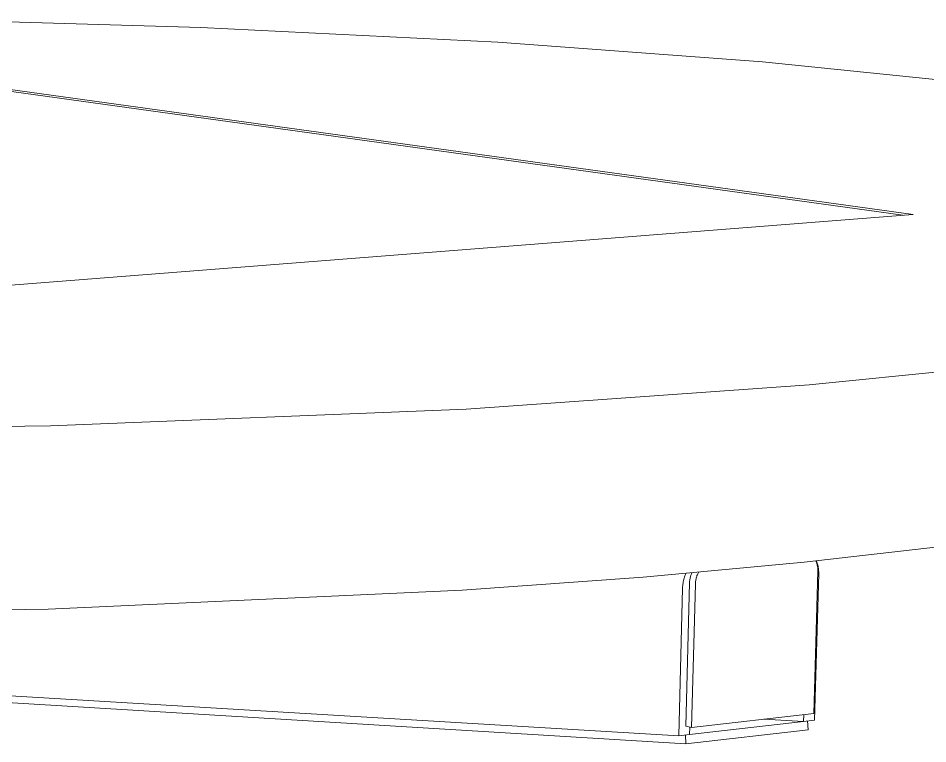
# Model space of a CAD drawing. Header units: inches. Extents: x 34 to 350, y 156 to 377.
# Drawn here: x 157.78 to 173.72, y 240.55 to 253.26 of the extents above; entities that cross this region are included whole.
import ezdxf

# ---------------------------------------------------------------- set-up
doc = ezdxf.new("R2010")
doc.units = ezdxf.units.IN
doc.header["$MEASUREMENT"] = 0
doc.layers.add('DIMS', color=7, linetype='Continuous')

# ---------------------------------------------------------------- blocks, each defined once
blk = doc.blocks.new('block 436')
at = {"layer": 'DIMS', "color": 7, "lineweight": 18, "true_color": 0xffffff}
blk.add_lwpolyline([(173.277, 249.812), (153.996, 252.487)], dxfattribs=at)
blk = doc.blocks.new('block 437')
at = {"layer": 'DIMS', "color": 7, "lineweight": 18, "true_color": 0xffffff}
blk.add_lwpolyline([(173.459, 249.826), (154.004, 252.519)], dxfattribs=at)
blk = doc.blocks.new('block 438')
at = {"layer": 'DIMS', "color": 7, "lineweight": 18, "true_color": 0xffffff}
blk.add_lwpolyline([(144.601, 247.565), (173.459, 249.826)], dxfattribs=at)
blk = doc.blocks.new('block 499')
at = {"layer": 'DIMS', "color": 7, "lineweight": 18, "true_color": 0xffffff}
blk.add_lwpolyline([(174.106, 244.025), (171.549, 243.732)], dxfattribs=at)
blk = doc.blocks.new('block 500')
at = {"layer": 'DIMS', "color": 7, "lineweight": 18, "true_color": 0xffffff}
blk.add_lwpolyline([(171.549, 243.732), (168.728, 243.473)], dxfattribs=at)
blk = doc.blocks.new('block 501')
at = {"layer": 'DIMS', "color": 7, "lineweight": 18, "true_color": 0xffffff}
blk.add_lwpolyline([(168.728, 243.473), (165.56, 243.243)], dxfattribs=at)
blk = doc.blocks.new('block 502')
at = {"layer": 'DIMS', "color": 7, "lineweight": 18, "true_color": 0xffffff}
blk.add_lwpolyline([(165.56, 243.243), (158.304, 242.91)], dxfattribs=at)
blk = doc.blocks.new('block 503')
at = {"layer": 'DIMS', "color": 7, "lineweight": 18, "true_color": 0xffffff}
blk.add_lwpolyline([(158.304, 242.91), (150.203, 242.796)], dxfattribs=at)
blk = doc.blocks.new('block 572')
at = {"layer": 'DIMS', "color": 7, "lineweight": 18, "true_color": 0xffffff}
blk.add_lwpolyline([(155.417, 253.263), (160.978, 253.101)], dxfattribs=at)
blk = doc.blocks.new('block 573')
at = {"layer": 'DIMS', "color": 7, "lineweight": 18, "true_color": 0xffffff}
blk.add_lwpolyline([(160.978, 253.101), (166.181, 252.841)], dxfattribs=at)
blk = doc.blocks.new('block 574')
at = {"layer": 'DIMS', "color": 7, "lineweight": 18, "true_color": 0xffffff}
blk.add_lwpolyline([(166.181, 252.841), (170.823, 252.498)], dxfattribs=at)
blk = doc.blocks.new('block 575')
at = {"layer": 'DIMS', "color": 7, "lineweight": 18, "true_color": 0xffffff}
blk.add_lwpolyline([(170.823, 252.498), (174.761, 252.093)], dxfattribs=at)
blk = doc.blocks.new('block 665')
at = {"layer": 'DIMS', "color": 7, "lineweight": 18, "true_color": 0xffffff}
blk.add_lwpolyline([(174.2, 247.1), (171.639, 246.843)], dxfattribs=at)
blk = doc.blocks.new('block 666')
at = {"layer": 'DIMS', "color": 7, "lineweight": 18, "true_color": 0xffffff}
blk.add_lwpolyline([(171.639, 246.843), (165.629, 246.413)], dxfattribs=at)
blk = doc.blocks.new('block 667')
at = {"layer": 'DIMS', "color": 7, "lineweight": 18, "true_color": 0xffffff}
blk.add_lwpolyline([(165.629, 246.413), (158.346, 246.121)], dxfattribs=at)
blk = doc.blocks.new('block 668')
at = {"layer": 'DIMS', "color": 7, "lineweight": 18, "true_color": 0xffffff}
blk.add_lwpolyline([(158.346, 246.121), (150.214, 246.02)], dxfattribs=at)
blk = doc.blocks.new('block 870')
at = {"layer": 'DIMS', "color": 7, "lineweight": 18, "true_color": 0xffffff}
blk.add_lwpolyline([(171.618, 240.799), (169.478, 240.553)], dxfattribs=at)
blk = doc.blocks.new('block 871')
at = {"layer": 'DIMS', "color": 7, "lineweight": 18, "true_color": 0xffffff}
blk.add_lwpolyline([(169.544, 240.716), (171.541, 240.945)], dxfattribs=at)
blk = doc.blocks.new('block 872')
at = {"layer": 'DIMS', "color": 7, "lineweight": 18, "true_color": 0xffffff}
blk.add_lwpolyline([(171.618, 240.799), (171.612, 240.953)], dxfattribs=at)
blk = doc.blocks.new('block 873')
at = {"layer": 'DIMS', "color": 7, "lineweight": 18, "true_color": 0xffffff}
blk.add_lwpolyline([(169.478, 240.553), (152.107, 241.607)], dxfattribs=at)
blk = doc.blocks.new('block 874')
at = {"layer": 'DIMS', "color": 7, "lineweight": 18, "true_color": 0xffffff}
blk.add_lwpolyline([(169.472, 240.708), (169.478, 240.553)], dxfattribs=at)
blk = doc.blocks.new('block 1116')
at = {"layer": 'DIMS', "color": 7, "lineweight": 18, "true_color": 0xffffff}
blk.add_lwpolyline([(171.541, 240.945), (171.73, 240.967)], dxfattribs=at)
blk = doc.blocks.new('block 1117')
at = {"layer": 'DIMS', "color": 7, "lineweight": 18, "true_color": 0xffffff}
blk.add_lwpolyline([(170.843, 240.984), (171.541, 240.945)], dxfattribs=at)
blk = doc.blocks.new('block 1118')
at = {"layer": 'DIMS', "color": 7, "lineweight": 18, "true_color": 0xffffff}
blk.add_lwpolyline([(169.352, 240.695), (169.544, 240.716)], dxfattribs=at)
blk = doc.blocks.new('block 1119')
at = {"layer": 'DIMS', "color": 7, "lineweight": 18, "true_color": 0xffffff}
blk.add_lwpolyline([(169.352, 240.695), (154.314, 241.591)], dxfattribs=at)
blk = doc.blocks.new('block 1127')
at = {"layer": 'DIMS', "color": 7, "lineweight": 18, "true_color": 0xffffff}
blk.add_lwpolyline([(171.73, 240.967), (171.805, 243.53)], dxfattribs=at)
blk = doc.blocks.new('block 1128')
at = {"layer": 'DIMS', "color": 7, "lineweight": 18, "true_color": 0xffffff}
blk.add_lwpolyline([(169.548, 240.847), (169.544, 240.716)], dxfattribs=at)
blk = doc.blocks.new('block 1129')
at = {"layer": 'DIMS', "color": 7, "lineweight": 18, "true_color": 0xffffff}
blk.add_lwpolyline([(171.541, 240.945), (171.545, 241.065)], dxfattribs=at)
blk = doc.blocks.new('block 1130')
at = {"layer": 'DIMS', "color": 7, "lineweight": 18, "true_color": 0xffffff}
blk.add_lwpolyline([(171.767, 243.755), (171.774, 243.737)], dxfattribs=at)
blk = doc.blocks.new('block 1131')
at = {"layer": 'DIMS', "color": 7, "lineweight": 18, "true_color": 0xffffff}
blk.add_lwpolyline([(171.774, 243.737), (171.78, 243.719)], dxfattribs=at)
blk = doc.blocks.new('block 1132')
at = {"layer": 'DIMS', "color": 7, "lineweight": 18, "true_color": 0xffffff}
blk.add_lwpolyline([(171.78, 243.719), (171.785, 243.701)], dxfattribs=at)
blk = doc.blocks.new('block 1133')
at = {"layer": 'DIMS', "color": 7, "lineweight": 18, "true_color": 0xffffff}
blk.add_lwpolyline([(171.785, 243.701), (171.79, 243.682)], dxfattribs=at)
blk = doc.blocks.new('block 1134')
at = {"layer": 'DIMS', "color": 7, "lineweight": 18, "true_color": 0xffffff}
blk.add_lwpolyline([(171.79, 243.682), (171.794, 243.663)], dxfattribs=at)
blk = doc.blocks.new('block 1135')
at = {"layer": 'DIMS', "color": 7, "lineweight": 18, "true_color": 0xffffff}
blk.add_lwpolyline([(171.794, 243.663), (171.797, 243.644)], dxfattribs=at)
blk = doc.blocks.new('block 1136')
at = {"layer": 'DIMS', "color": 7, "lineweight": 18, "true_color": 0xffffff}
blk.add_lwpolyline([(171.797, 243.644), (171.8, 243.625)], dxfattribs=at)
blk = doc.blocks.new('block 1137')
at = {"layer": 'DIMS', "color": 7, "lineweight": 18, "true_color": 0xffffff}
blk.add_lwpolyline([(171.8, 243.625), (171.802, 243.606)], dxfattribs=at)
blk = doc.blocks.new('block 1138')
at = {"layer": 'DIMS', "color": 7, "lineweight": 18, "true_color": 0xffffff}
blk.add_lwpolyline([(171.802, 243.606), (171.804, 243.587)], dxfattribs=at)
blk = doc.blocks.new('block 1139')
at = {"layer": 'DIMS', "color": 7, "lineweight": 18, "true_color": 0xffffff}
blk.add_lwpolyline([(171.804, 243.587), (171.805, 243.568)], dxfattribs=at)
blk = doc.blocks.new('block 1140')
at = {"layer": 'DIMS', "color": 7, "lineweight": 18, "true_color": 0xffffff}
blk.add_lwpolyline([(171.805, 243.568), (171.805, 243.549)], dxfattribs=at)
blk = doc.blocks.new('block 1141')
at = {"layer": 'DIMS', "color": 7, "lineweight": 18, "true_color": 0xffffff}
blk.add_lwpolyline([(171.805, 243.549), (171.805, 243.53)], dxfattribs=at)
blk = doc.blocks.new('block 1142')
at = {"layer": 'DIMS', "color": 7, "lineweight": 18, "true_color": 0xffffff}
blk.add_lwpolyline([(169.42, 243.282), (169.421, 243.304)], dxfattribs=at)
blk = doc.blocks.new('block 1143')
at = {"layer": 'DIMS', "color": 7, "lineweight": 18, "true_color": 0xffffff}
blk.add_lwpolyline([(169.421, 243.304), (169.423, 243.326)], dxfattribs=at)
blk = doc.blocks.new('block 1144')
at = {"layer": 'DIMS', "color": 7, "lineweight": 18, "true_color": 0xffffff}
blk.add_lwpolyline([(169.423, 243.326), (169.425, 243.347)], dxfattribs=at)
blk = doc.blocks.new('block 1145')
at = {"layer": 'DIMS', "color": 7, "lineweight": 18, "true_color": 0xffffff}
blk.add_lwpolyline([(169.425, 243.347), (169.428, 243.369)], dxfattribs=at)
blk = doc.blocks.new('block 1146')
at = {"layer": 'DIMS', "color": 7, "lineweight": 18, "true_color": 0xffffff}
blk.add_lwpolyline([(169.428, 243.369), (169.432, 243.39)], dxfattribs=at)
blk = doc.blocks.new('block 1147')
at = {"layer": 'DIMS', "color": 7, "lineweight": 18, "true_color": 0xffffff}
blk.add_lwpolyline([(169.432, 243.39), (169.437, 243.412)], dxfattribs=at)
blk = doc.blocks.new('block 1148')
at = {"layer": 'DIMS', "color": 7, "lineweight": 18, "true_color": 0xffffff}
blk.add_lwpolyline([(169.437, 243.412), (169.442, 243.433)], dxfattribs=at)
blk = doc.blocks.new('block 1149')
at = {"layer": 'DIMS', "color": 7, "lineweight": 18, "true_color": 0xffffff}
blk.add_lwpolyline([(169.442, 243.433), (169.448, 243.454)], dxfattribs=at)
blk = doc.blocks.new('block 1150')
at = {"layer": 'DIMS', "color": 7, "lineweight": 18, "true_color": 0xffffff}
blk.add_lwpolyline([(169.448, 243.454), (169.455, 243.475)], dxfattribs=at)
blk = doc.blocks.new('block 1151')
at = {"layer": 'DIMS', "color": 7, "lineweight": 18, "true_color": 0xffffff}
blk.add_lwpolyline([(169.455, 243.475), (169.462, 243.496)], dxfattribs=at)
blk = doc.blocks.new('block 1152')
at = {"layer": 'DIMS', "color": 7, "lineweight": 18, "true_color": 0xffffff}
blk.add_lwpolyline([(169.462, 243.496), (169.47, 243.516)], dxfattribs=at)
blk = doc.blocks.new('block 1153')
at = {"layer": 'DIMS', "color": 7, "lineweight": 18, "true_color": 0xffffff}
blk.add_lwpolyline([(169.47, 243.516), (169.479, 243.536)], dxfattribs=at)
blk = doc.blocks.new('block 1154')
at = {"layer": 'DIMS', "color": 7, "lineweight": 18, "true_color": 0xffffff}
blk.add_lwpolyline([(169.42, 243.282), (169.352, 240.695)], dxfattribs=at)
blk = doc.blocks.new('block 1214')
at = {"layer": 'DIMS', "color": 7, "lineweight": 18, "true_color": 0xffffff}
blk.add_lwpolyline([(169.644, 243.352), (169.644, 243.368)], dxfattribs=at)
blk = doc.blocks.new('block 1215')
at = {"layer": 'DIMS', "color": 7, "lineweight": 18, "true_color": 0xffffff}
blk.add_lwpolyline([(169.644, 243.368), (169.646, 243.382)], dxfattribs=at)
blk = doc.blocks.new('block 1216')
at = {"layer": 'DIMS', "color": 7, "lineweight": 18, "true_color": 0xffffff}
blk.add_lwpolyline([(169.646, 243.382), (169.648, 243.398)], dxfattribs=at)
blk = doc.blocks.new('block 1217')
at = {"layer": 'DIMS', "color": 7, "lineweight": 18, "true_color": 0xffffff}
blk.add_lwpolyline([(169.648, 243.398), (169.65, 243.413)], dxfattribs=at)
blk = doc.blocks.new('block 1218')
at = {"layer": 'DIMS', "color": 7, "lineweight": 18, "true_color": 0xffffff}
blk.add_lwpolyline([(169.65, 243.413), (169.652, 243.428)], dxfattribs=at)
blk = doc.blocks.new('block 1219')
at = {"layer": 'DIMS', "color": 7, "lineweight": 18, "true_color": 0xffffff}
blk.add_lwpolyline([(169.652, 243.428), (169.656, 243.443)], dxfattribs=at)
blk = doc.blocks.new('block 1220')
at = {"layer": 'DIMS', "color": 7, "lineweight": 18, "true_color": 0xffffff}
blk.add_lwpolyline([(169.656, 243.443), (169.659, 243.457)], dxfattribs=at)
blk = doc.blocks.new('block 1221')
at = {"layer": 'DIMS', "color": 7, "lineweight": 18, "true_color": 0xffffff}
blk.add_lwpolyline([(169.659, 243.457), (169.663, 243.472)], dxfattribs=at)
blk = doc.blocks.new('block 1222')
at = {"layer": 'DIMS', "color": 7, "lineweight": 18, "true_color": 0xffffff}
blk.add_lwpolyline([(169.663, 243.472), (169.668, 243.486)], dxfattribs=at)
blk = doc.blocks.new('block 1223')
at = {"layer": 'DIMS', "color": 7, "lineweight": 18, "true_color": 0xffffff}
blk.add_lwpolyline([(169.668, 243.486), (169.673, 243.5)], dxfattribs=at)
blk = doc.blocks.new('block 1224')
at = {"layer": 'DIMS', "color": 7, "lineweight": 18, "true_color": 0xffffff}
blk.add_lwpolyline([(169.673, 243.5), (169.679, 243.514)], dxfattribs=at)
blk = doc.blocks.new('block 1225')
at = {"layer": 'DIMS', "color": 7, "lineweight": 18, "true_color": 0xffffff}
blk.add_lwpolyline([(169.679, 243.514), (169.685, 243.528)], dxfattribs=at)
blk = doc.blocks.new('block 1226')
at = {"layer": 'DIMS', "color": 7, "lineweight": 18, "true_color": 0xffffff}
blk.add_lwpolyline([(169.685, 243.528), (169.692, 243.542)], dxfattribs=at)
blk = doc.blocks.new('block 1227')
at = {"layer": 'DIMS', "color": 7, "lineweight": 18, "true_color": 0xffffff}
blk.add_lwpolyline([(169.692, 243.542), (169.699, 243.555)], dxfattribs=at)
blk = doc.blocks.new('block 1228')
at = {"layer": 'DIMS', "color": 7, "lineweight": 18, "true_color": 0xffffff}
blk.add_lwpolyline([(169.583, 243.545), (169.577, 243.532)], dxfattribs=at)
blk = doc.blocks.new('block 1229')
at = {"layer": 'DIMS', "color": 7, "lineweight": 18, "true_color": 0xffffff}
blk.add_lwpolyline([(169.577, 243.532), (169.571, 243.517)], dxfattribs=at)
blk = doc.blocks.new('block 1230')
at = {"layer": 'DIMS', "color": 7, "lineweight": 18, "true_color": 0xffffff}
blk.add_lwpolyline([(169.571, 243.517), (169.566, 243.503)], dxfattribs=at)
blk = doc.blocks.new('block 1231')
at = {"layer": 'DIMS', "color": 7, "lineweight": 18, "true_color": 0xffffff}
blk.add_lwpolyline([(169.566, 243.503), (169.562, 243.489)], dxfattribs=at)
blk = doc.blocks.new('block 1232')
at = {"layer": 'DIMS', "color": 7, "lineweight": 18, "true_color": 0xffffff}
blk.add_lwpolyline([(169.562, 243.489), (169.557, 243.475)], dxfattribs=at)
blk = doc.blocks.new('block 1233')
at = {"layer": 'DIMS', "color": 7, "lineweight": 18, "true_color": 0xffffff}
blk.add_lwpolyline([(169.557, 243.475), (169.554, 243.46)], dxfattribs=at)
blk = doc.blocks.new('block 1234')
at = {"layer": 'DIMS', "color": 7, "lineweight": 18, "true_color": 0xffffff}
blk.add_lwpolyline([(169.554, 243.46), (169.551, 243.446)], dxfattribs=at)
blk = doc.blocks.new('block 1235')
at = {"layer": 'DIMS', "color": 7, "lineweight": 18, "true_color": 0xffffff}
blk.add_lwpolyline([(169.551, 243.446), (169.548, 243.431)], dxfattribs=at)
blk = doc.blocks.new('block 1236')
at = {"layer": 'DIMS', "color": 7, "lineweight": 18, "true_color": 0xffffff}
blk.add_lwpolyline([(169.548, 243.431), (169.546, 243.416)], dxfattribs=at)
blk = doc.blocks.new('block 1237')
at = {"layer": 'DIMS', "color": 7, "lineweight": 18, "true_color": 0xffffff}
blk.add_lwpolyline([(169.546, 243.416), (169.544, 243.402)], dxfattribs=at)
blk = doc.blocks.new('block 1238')
at = {"layer": 'DIMS', "color": 7, "lineweight": 18, "true_color": 0xffffff}
blk.add_lwpolyline([(169.544, 243.402), (169.543, 243.387)], dxfattribs=at)
blk = doc.blocks.new('block 1239')
at = {"layer": 'DIMS', "color": 7, "lineweight": 18, "true_color": 0xffffff}
blk.add_lwpolyline([(169.543, 243.387), (169.543, 243.372)], dxfattribs=at)
blk = doc.blocks.new('block 1240')
at = {"layer": 'DIMS', "color": 7, "lineweight": 18, "true_color": 0xffffff}
blk.add_lwpolyline([(171.755, 243.754), (171.76, 243.742)], dxfattribs=at)
blk = doc.blocks.new('block 1241')
at = {"layer": 'DIMS', "color": 7, "lineweight": 18, "true_color": 0xffffff}
blk.add_lwpolyline([(171.76, 243.742), (171.765, 243.729)], dxfattribs=at)
blk = doc.blocks.new('block 1242')
at = {"layer": 'DIMS', "color": 7, "lineweight": 18, "true_color": 0xffffff}
blk.add_lwpolyline([(171.765, 243.729), (171.77, 243.717)], dxfattribs=at)
blk = doc.blocks.new('block 1243')
at = {"layer": 'DIMS', "color": 7, "lineweight": 18, "true_color": 0xffffff}
blk.add_lwpolyline([(171.77, 243.717), (171.774, 243.705)], dxfattribs=at)
blk = doc.blocks.new('block 1244')
at = {"layer": 'DIMS', "color": 7, "lineweight": 18, "true_color": 0xffffff}
blk.add_lwpolyline([(171.774, 243.705), (171.777, 243.692)], dxfattribs=at)
blk = doc.blocks.new('block 1245')
at = {"layer": 'DIMS', "color": 7, "lineweight": 18, "true_color": 0xffffff}
blk.add_lwpolyline([(171.777, 243.692), (171.781, 243.679)], dxfattribs=at)
blk = doc.blocks.new('block 1246')
at = {"layer": 'DIMS', "color": 7, "lineweight": 18, "true_color": 0xffffff}
blk.add_lwpolyline([(171.781, 243.679), (171.784, 243.667)], dxfattribs=at)
blk = doc.blocks.new('block 1247')
at = {"layer": 'DIMS', "color": 7, "lineweight": 18, "true_color": 0xffffff}
blk.add_lwpolyline([(171.784, 243.667), (171.786, 243.654)], dxfattribs=at)
blk = doc.blocks.new('block 1248')
at = {"layer": 'DIMS', "color": 7, "lineweight": 18, "true_color": 0xffffff}
blk.add_lwpolyline([(171.786, 243.654), (171.788, 243.64)], dxfattribs=at)
blk = doc.blocks.new('block 1249')
at = {"layer": 'DIMS', "color": 7, "lineweight": 18, "true_color": 0xffffff}
blk.add_lwpolyline([(171.788, 243.64), (171.789, 243.628)], dxfattribs=at)
blk = doc.blocks.new('block 1250')
at = {"layer": 'DIMS', "color": 7, "lineweight": 18, "true_color": 0xffffff}
blk.add_lwpolyline([(171.789, 243.628), (171.79, 243.614)], dxfattribs=at)
blk = doc.blocks.new('block 1251')
at = {"layer": 'DIMS', "color": 7, "lineweight": 18, "true_color": 0xffffff}
blk.add_lwpolyline([(171.79, 243.614), (171.791, 243.601)], dxfattribs=at)
blk = doc.blocks.new('block 1252')
at = {"layer": 'DIMS', "color": 7, "lineweight": 18, "true_color": 0xffffff}
blk.add_lwpolyline([(171.791, 243.601), (171.791, 243.588)], dxfattribs=at)
blk = doc.blocks.new('block 1253')
at = {"layer": 'DIMS', "color": 7, "lineweight": 18, "true_color": 0xffffff}
blk.add_lwpolyline([(171.791, 243.588), (171.791, 243.575)], dxfattribs=at)
blk = doc.blocks.new('block 1254')
at = {"layer": 'DIMS', "color": 7, "lineweight": 18, "true_color": 0xffffff}
blk.add_lwpolyline([(171.791, 243.575), (171.719, 241.084)], dxfattribs=at)
blk = doc.blocks.new('block 1255')
at = {"layer": 'DIMS', "color": 7, "lineweight": 18, "true_color": 0xffffff}
blk.add_lwpolyline([(171.719, 241.084), (169.577, 240.84)], dxfattribs=at)
blk = doc.blocks.new('block 1256')
at = {"layer": 'DIMS', "color": 7, "lineweight": 18, "true_color": 0xffffff}
blk.add_lwpolyline([(169.577, 240.84), (169.644, 243.352)], dxfattribs=at)
blk = doc.blocks.new('block 1257')
at = {"layer": 'DIMS', "color": 7, "lineweight": 18, "true_color": 0xffffff}
blk.add_lwpolyline([(169.476, 240.862), (169.577, 240.84)], dxfattribs=at)
blk = doc.blocks.new('block 1258')
at = {"layer": 'DIMS', "color": 7, "lineweight": 18, "true_color": 0xffffff}
blk.add_lwpolyline([(169.543, 243.372), (169.476, 240.862)], dxfattribs=at)

msp = doc.modelspace()

# ---------------------------------------------------------------- block references
at = {"layer": 'DIMS'}
for name in ['block 572', 'block 573', 'block 574', 'block 436', 'block 437', 'block 575', 'block 438', 'block 665', 'block 666', 'block 667', 'block 668', 'block 499', 'block 500', 'block 1240', 'block 1241', 'block 1242', 'block 1130', 'block 1243', 'block 1131', 'block 1244', 'block 1245', 'block 1132', 'block 1246', 'block 1133', 'block 1134', 'block 1153', 'block 1230', 'block 1229', 'block 1228', 'block 1225', 'block 1226', 'block 1227', 'block 1254', 'block 1127', 'block 1247', 'block 1248', 'block 1249', 'block 1250', 'block 1251', 'block 1252', 'block 1253', 'block 1135', 'block 1136', 'block 1137', 'block 1138', 'block 1139', 'block 1140', 'block 1141', 'block 501', 'block 1145', 'block 1146', 'block 1147', 'block 1148', 'block 1149', 'block 1150', 'block 1151', 'block 1152', 'block 1258', 'block 1238', 'block 1239', 'block 1237', 'block 1236', 'block 1235', 'block 1234', 'block 1233', 'block 1232', 'block 1231', 'block 1215', 'block 1214', 'block 1216', 'block 1217', 'block 1218', 'block 1219', 'block 1220', 'block 1221', 'block 1222', 'block 1223', 'block 1224', 'block 502', 'block 1154', 'block 1142', 'block 1143', 'block 1144', 'block 1256', 'block 503', 'block 873', 'block 1119', 'block 1255', 'block 1117', 'block 1129', 'block 1257', 'block 871', 'block 1128', 'block 1116', 'block 872', 'block 1118', 'block 874', 'block 870']:
    msp.add_blockref(name, (0, 0), dxfattribs=at)

doc.saveas('drawing.dxf')
